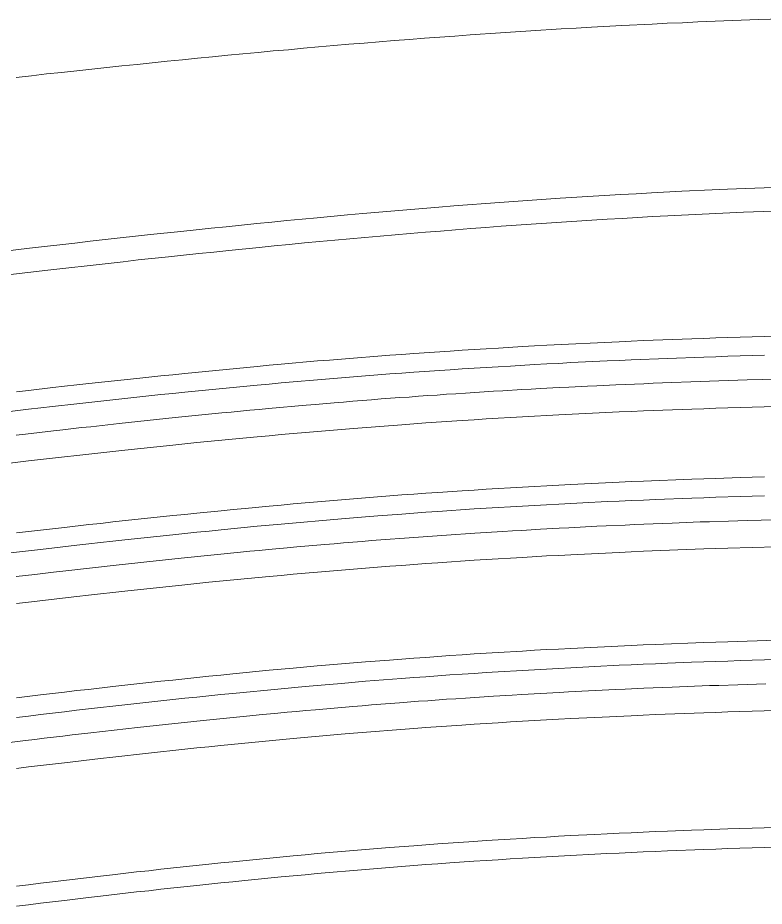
# Model space of a CAD drawing. Header units: millimetres. Extents: x 0 to 1975, y 0 to 1358.
# Drawn here: x 1090.33 to 1096.72, y 680.87 to 688.47 of the extents above; entities that cross this region are included whole.
import ezdxf

# ---------------------------------------------------------------- set-up
doc = ezdxf.new("R2010")
doc.units = ezdxf.units.MM
doc.layers.add('KASTEN', color=1, linetype='Continuous', lineweight=5)

msp = doc.modelspace()

# ---------------------------------------------------------------- linework, layer by layer
at = {"layer": 'KASTEN', "linetype": 'Continuous', "ltscale": 4}
for points in [[(1090.32078488567, 687.95694045089), (1090.44978488567, 687.97094045089), (1090.57878488567, 687.98594045089), (1090.70778488567, 687.99994045089), (1090.83778488567, 688.01394045089), (1090.96678488567, 688.02794045089), (1091.09578488567, 688.04094045089), (1091.22478488567, 688.05494045089), (1091.35478488567, 688.06794045089), (1091.48378488567, 688.08194045089), (1091.61278488567, 688.09494045089), (1091.74278488567, 688.10794045089), (1091.87178488567, 688.12094045089), (1092.00078488567, 688.13294045089), (1092.13078488567, 688.14594045089), (1092.25978488567, 688.15794045089), (1092.38978488567, 688.17094045089), (1092.51878488567, 688.18294045089), (1092.64878488567, 688.19394045089), (1092.77778488567, 688.20594045089), (1092.90678488567, 688.21694045089), (1093.03678488567, 688.22894045089), (1093.16578488567, 688.23994045089), (1093.29578488567, 688.25094045089), (1093.42578488567, 688.26094045089), (1093.55478488567, 688.27194045089), (1093.68478488567, 688.28194045089), (1093.81378488567, 688.29194045089), (1093.94378488567, 688.30194045089), (1094.07378488567, 688.31094045089), (1094.20278488567, 688.32094045089), (1094.46278488567, 688.33894045089), (1094.59178488567, 688.34694045089), (1094.72178488567, 688.35594045089), (1094.98178488567, 688.37194045089), (1095.11178488567, 688.37894045089), (1095.24078488567, 688.38694045089), (1095.50078488567, 688.40094045089), (1095.76078488567, 688.41294045089), (1095.89078488567, 688.41994045089), (1096.02078488567, 688.42494045089), (1096.15078488567, 688.43094045089), (1096.67078488567, 688.45094045089), (1097.19078488567, 688.46694045089)], [(1090.17578488567, 686.46494045089), (1090.43378488567, 686.49494045089), (1090.56378488567, 686.50994045089), (1090.69278488567, 686.52494045089), (1090.82278488567, 686.53994045089), (1090.95178488567, 686.55494045089), (1091.08178488567, 686.56894045089), (1091.21078488567, 686.58394045089), (1091.34078488567, 686.59794045089), (1091.46978488567, 686.61194045089), (1091.72978488567, 686.63994045089), (1091.85878488567, 686.65294045089), (1091.98878488567, 686.66694045089), (1092.11778488567, 686.67994045089), (1092.37778488567, 686.70594045089), (1092.50678488567, 686.71894045089), (1092.63678488567, 686.73194045089), (1092.76678488567, 686.74394045089), (1092.89578488567, 686.75594045089), (1093.15578488567, 686.77994045089), (1093.28478488567, 686.79194045089), (1093.93478488567, 686.84694045089), (1094.06378488567, 686.85694045089), (1094.45378488567, 686.88694045089), (1094.97378488567, 686.92294045089), (1095.49378488567, 686.95494045089), (1095.62378488567, 686.96194045089), (1095.75478488567, 686.96894045089), (1096.01478488567, 686.98294045089), (1096.27478488567, 686.99494045089), (1096.40578488567, 687.00094045089), (1096.79578488567, 687.01594045089)], [(1096.80278488567, 686.81294045089), (1096.54278488567, 686.80294045089), (1095.89378488567, 686.77294045089), (1095.76478488567, 686.76594045089), (1095.63478488567, 686.75894045089), (1095.50478488567, 686.75094045089), (1095.37478488567, 686.74394045089), (1095.24578488567, 686.73594045089), (1095.11578488567, 686.72794045089), (1094.98678488567, 686.71894045089), (1094.85678488567, 686.71094045089), (1094.72678488567, 686.70194045089), (1094.59778488567, 686.69294045089), (1094.46778488567, 686.68294045089), (1094.33878488567, 686.67394045089), (1094.20878488567, 686.66394045089), (1094.07978488567, 686.65394045089), (1093.94978488567, 686.64294045089), (1093.82078488567, 686.63294045089), (1093.69178488567, 686.62194045089), (1093.56178488567, 686.61094045089), (1093.43278488567, 686.59994045089), (1093.30278488567, 686.58794045089), (1093.17378488567, 686.57694045089), (1093.04478488567, 686.56494045089), (1092.91478488567, 686.55294045089), (1092.78578488567, 686.54094045089), (1092.65678488567, 686.52794045089), (1092.52778488567, 686.51594045089), (1092.39778488567, 686.50294045089), (1092.13978488567, 686.47694045089), (1092.01078488567, 686.46294045089), (1091.88178488567, 686.44994045089), (1091.75178488567, 686.43594045089), (1091.62278488567, 686.42294045089), (1091.36478488567, 686.39494045089), (1091.23578488567, 686.37994045089), (1090.97778488567, 686.35194045089), (1090.71978488567, 686.32194045089), (1090.58978488567, 686.30694045089), (1090.07378488567, 686.24694045089)], [(1090.32378488567, 685.26794045089), (1090.42678488567, 685.27894045089), (1090.63278488567, 685.30294045089), (1090.73478488567, 685.31494045089), (1090.83778488567, 685.32594045089), (1090.94078488567, 685.33794045089), (1091.35278488567, 685.38194045089), (1091.45478488567, 685.39294045089), (1091.55778488567, 685.40394045089), (1091.66078488567, 685.41394045089), (1091.76378488567, 685.42494045089), (1092.38178488567, 685.48494045089), (1092.48478488567, 685.49394045089), (1092.58778488567, 685.50394045089), (1092.89678488567, 685.53094045089), (1093.00078488567, 685.53894045089), (1093.10378488567, 685.54794045089), (1093.51578488567, 685.57994045089), (1093.61978488567, 685.58694045089), (1093.72278488567, 685.59494045089), (1094.03178488567, 685.61594045089), (1094.13578488567, 685.62294045089), (1094.23878488567, 685.62894045089), (1094.34178488567, 685.63594045089), (1094.44578488567, 685.64194045089), (1094.65178488567, 685.65394045089), (1094.75578488567, 685.65994045089), (1094.85878488567, 685.66594045089), (1095.47878488567, 685.69594045089), (1095.58278488567, 685.69994045089), (1095.68578488567, 685.70494045089), (1096.09978488567, 685.72094045089), (1096.20378488567, 685.72394045089), (1096.30678488567, 685.72794045089), (1096.82478488567, 685.74294045089)], [(1096.72078488567, 685.58094045089), (1096.40978488567, 685.57194045089), (1096.30678488567, 685.56794045089), (1096.20278488567, 685.56494045089), (1095.58278488567, 685.54094045089), (1095.47878488567, 685.53594045089), (1095.37578488567, 685.53194045089), (1095.06578488567, 685.51694045089), (1094.96178488567, 685.51094045089), (1094.85878488567, 685.50594045089), (1094.75478488567, 685.49994045089), (1094.54878488567, 685.48794045089), (1094.44478488567, 685.48194045089), (1094.23878488567, 685.46994045089), (1094.13578488567, 685.46294045089), (1094.03178488567, 685.45594045089), (1093.72278488567, 685.43494045089), (1093.61878488567, 685.42694045089), (1093.51578488567, 685.41994045089), (1093.20678488567, 685.39594045089), (1093.10378488567, 685.38694045089), (1092.99978488567, 685.37894045089), (1092.58778488567, 685.34294045089), (1092.48478488567, 685.33294045089), (1092.38178488567, 685.32394045089), (1091.76378488567, 685.26394045089), (1091.66078488567, 685.25294045089), (1091.55778488567, 685.24294045089), (1091.35178488567, 685.22094045089), (1091.24978488567, 685.20994045089), (1091.14678488567, 685.19894045089), (1091.04378488567, 685.18694045089), (1090.83778488567, 685.16494045089), (1090.63178488567, 685.14094045089), (1090.52978488567, 685.12894045089), (1090.42678488567, 685.11794045089), (1090.22078488567, 685.09394045089)], [(1090.32078488567, 684.89594045089), (1090.40078488567, 684.9059404508901), (1090.64078488567, 684.93294045089), (1090.71978488567, 684.94294045089), (1090.87978488567, 684.96094045089), (1090.95978488567, 684.96894045089), (1091.19978488567, 684.99594045089), (1091.27978488567, 685.00394045089), (1091.43978488567, 685.02194045089), (1091.59978488567, 685.03794045089), (1091.67978488567, 685.04694045089), (1092.07978488567, 685.08694045089), (1092.15978488567, 685.09394045089), (1092.31978488567, 685.10994045089), (1092.39978488567, 685.11694045089), (1092.47978488567, 685.12494045089), (1092.79978488567, 685.15294045089), (1092.88078488567, 685.15994045089), (1093.04078488567, 685.17394045089), (1093.12078488567, 685.17994045089), (1093.20078488567, 685.18694045089), (1093.36078488567, 685.19894045089), (1093.44178488567, 685.20594045089), (1093.60178488567, 685.21794045089), (1093.68178488567, 685.22294045089), (1093.76178488567, 685.22894045089), (1093.84278488567, 685.23494045089), (1093.92278488567, 685.23994045089), (1094.00278488567, 685.24594045089), (1094.08278488567, 685.25094045089), (1094.16378488567, 685.25594045089), (1094.24378488567, 685.26194045089), (1094.32378488567, 685.26694045089), (1094.40478488567, 685.27194045089), (1094.48478488567, 685.27594045089), (1094.64478488567, 685.28594045089), (1094.72578488567, 685.28994045089), (1094.80578488567, 685.29494045089), (1094.96678488567, 685.30294045089), (1095.04678488567, 685.30794045089), (1095.20778488567, 685.31594045089), (1095.28778488567, 685.31894045089), (1095.44878488567, 685.32694045089), (1095.52878488567, 685.32994045089), (1095.60978488567, 685.33394045089), (1095.68978488567, 685.33694045089), (1095.77078488567, 685.34094045089), (1096.25278488567, 685.35894045089), (1096.33278488567, 685.36094045089), (1096.41378488567, 685.36394045089), (1096.49378488567, 685.36594045089), (1096.57478488567, 685.36894045089), (1097.21778488567, 685.38494045089)], [(1090.22078488567, 684.65194045089), (1090.42678488567, 684.67594045089), (1090.52878488567, 684.68794045089), (1090.63178488567, 684.69994045089), (1090.73478488567, 684.71094045089), (1090.83778488567, 684.72294045089), (1090.94078488567, 684.73394045089), (1091.04378488567, 684.74594045089), (1091.14678488567, 684.75694045089), (1091.24878488567, 684.76794045089), (1091.66078488567, 684.81194045089), (1091.76378488567, 684.82194045089), (1091.86678488567, 684.83294045089), (1092.38178488567, 684.88294045089), (1092.48478488567, 684.89194045089), (1092.58778488567, 684.90194045089), (1092.89678488567, 684.92894045089), (1092.99978488567, 684.93694045089), (1093.10278488567, 684.94594045089), (1093.20678488567, 684.95394045089), (1093.61878488567, 684.98594045089), (1093.72178488567, 684.99294045089), (1093.82578488567, 685.00094045089), (1094.13478488567, 685.02194045089), (1094.23878488567, 685.02794045089), (1094.34178488567, 685.03494045089), (1094.44478488567, 685.04094045089), (1094.54878488567, 685.04694045089), (1094.75478488567, 685.05894045089), (1094.85878488567, 685.06394045089), (1094.96178488567, 685.06994045089), (1095.47878488567, 685.09494045089), (1095.58278488567, 685.09894045089), (1095.68578488567, 685.10394045089), (1096.09978488567, 685.11994045089), (1096.20278488567, 685.12294045089), (1096.30678488567, 685.12694045089), (1096.92778488567, 685.14494045089)], [(1090.32378488567, 684.05994045089), (1090.42678488567, 684.07194045089), (1090.52878488567, 684.08394045089), (1090.63178488567, 684.09594045089), (1090.73478488567, 684.10694045089), (1090.94078488567, 684.13094045089), (1091.04378488567, 684.14194045089), (1091.14578488567, 684.15394045089), (1091.66078488567, 684.20894045089), (1091.76378488567, 684.21894045089), (1091.86678488567, 684.22994045089), (1092.07278488567, 684.24994045089), (1092.17578488567, 684.26094045089), (1092.27878488567, 684.26994045089), (1092.48478488567, 684.28994045089), (1092.58778488567, 684.29894045089), (1092.69078488567, 684.30894045089), (1092.99978488567, 684.33594045089), (1093.10278488567, 684.34394045089), (1093.20578488567, 684.35294045089), (1093.30978488567, 684.36094045089), (1093.61878488567, 684.38494045089), (1093.72178488567, 684.39194045089), (1093.82578488567, 684.39894045089), (1093.92878488567, 684.40694045089), (1094.13478488567, 684.42094045089), (1094.23878488567, 684.42694045089), (1094.34178488567, 684.43394045089), (1094.44478488567, 684.43994045089), (1094.54878488567, 684.44594045089), (1094.75478488567, 684.45794045089), (1094.85878488567, 684.46394045089), (1094.96178488567, 684.46894045089), (1095.06478488567, 684.47494045089), (1095.47878488567, 684.49494045089), (1095.58178488567, 684.49894045089), (1095.68578488567, 684.50394045089), (1096.09978488567, 684.51994045089), (1096.20278488567, 684.52294045089), (1096.30678488567, 684.52694045089), (1096.51378488567, 684.53294045089), (1096.61678488567, 684.53694045089), (1096.72078488567, 684.53894045089)], [(1096.72078488567, 684.37694045089), (1096.61678488567, 684.37494045089), (1096.51378488567, 684.37094045089), (1096.30678488567, 684.36494045089), (1096.20278488567, 684.36094045089), (1096.09978488567, 684.35794045089), (1095.78878488567, 684.34594045089), (1095.68578488567, 684.34094045089), (1095.58178488567, 684.33694045089), (1095.47878488567, 684.33194045089), (1095.37478488567, 684.32794045089), (1095.16878488567, 684.31794045089), (1095.06478488567, 684.31194045089), (1094.96178488567, 684.30694045089), (1094.85778488567, 684.30094045089), (1094.75478488567, 684.29594045089), (1094.65178488567, 684.28994045089), (1094.54778488567, 684.28394045089), (1094.44478488567, 684.27794045089), (1094.34178488567, 684.27094045089), (1094.23778488567, 684.26494045089), (1093.92878488567, 684.24394045089), (1093.82478488567, 684.23694045089), (1093.72178488567, 684.22894045089), (1093.61878488567, 684.22194045089), (1093.41278488567, 684.20594045089), (1093.30878488567, 684.19794045089), (1093.20578488567, 684.18894045089), (1093.10278488567, 684.18094045089), (1092.58778488567, 684.13594045089), (1092.48478488567, 684.12594045089), (1092.38178488567, 684.11694045089), (1092.07278488567, 684.08694045089), (1091.96978488567, 684.07594045089), (1091.86678488567, 684.06594045089), (1091.76378488567, 684.05494045089), (1091.66078488567, 684.04494045089), (1091.24878488567, 684.00094045089), (1091.14578488567, 683.98894045089), (1091.04278488567, 683.97794045089), (1090.94078488567, 683.96594045089), (1090.83778488567, 683.95494045089), (1090.52878488567, 683.91894045089), (1090.42678488567, 683.90694045089), (1090.22078488567, 683.88294045089)], [(1090.32078488567, 683.68694045089), (1090.40078488567, 683.69594045089), (1090.47978488567, 683.70594045089), (1090.63978488567, 683.72394045089), (1090.71978488567, 683.73394045089), (1091.19978488567, 683.78794045089), (1091.27978488567, 683.79594045089), (1091.35978488567, 683.80494045089), (1091.43878488567, 683.81394045089), (1091.51878488567, 683.82194045089), (1091.59878488567, 683.83094045089), (1091.67878488567, 683.83894045089), (1091.75878488567, 683.84794045089), (1092.23878488567, 683.89594045089), (1092.31878488567, 683.90294045089), (1092.39978488567, 683.91094045089), (1092.47978488567, 683.91894045089), (1092.63978488567, 683.93294045089), (1092.71978488567, 683.94094045089), (1092.95978488567, 683.96194045089), (1093.03978488567, 683.96794045089), (1093.11978488567, 683.97494045089), (1093.20078488567, 683.98194045089), (1093.28078488567, 683.98794045089), (1093.36078488567, 683.99494045089), (1093.52078488567, 684.00694045089), (1093.60178488567, 684.01294045089), (1093.84178488567, 684.03094045089), (1093.92178488567, 684.03594045089), (1094.00278488567, 684.04194045089), (1094.08278488567, 684.04694045089), (1094.16278488567, 684.05294045089), (1094.24378488567, 684.05794045089), (1094.48378488567, 684.07294045089), (1094.56478488567, 684.07794045089), (1094.64478488567, 684.08194045089), (1094.72478488567, 684.08694045089), (1094.80578488567, 684.09194045089), (1094.96578488567, 684.09994045089), (1095.04678488567, 684.10494045089), (1095.28778488567, 684.11694045089), (1095.36778488567, 684.11994045089), (1095.52878488567, 684.12794045089), (1095.60878488567, 684.13094045089), (1095.68978488567, 684.13494045089), (1095.85078488567, 684.14094045089), (1095.93078488567, 684.14494045089), (1096.17178488567, 684.15394045089), (1096.25278488567, 684.15594045089), (1096.41378488567, 684.16194045089), (1096.49378488567, 684.16394045089), (1096.57478488567, 684.16694045089), (1097.29878488567, 684.18494045089)], [(1090.32378488567, 683.45594045089), (1090.42578488567, 683.46794045089), (1090.83778488567, 683.51594045089), (1090.93978488567, 683.52694045089), (1091.04278488567, 683.53894045089), (1091.14578488567, 683.54994045089), (1091.24878488567, 683.56194045089), (1091.76378488567, 683.61694045089), (1091.86678488567, 683.62694045089), (1091.96878488567, 683.63794045089), (1092.48378488567, 683.68794045089), (1092.58678488567, 683.69694045089), (1092.69078488567, 683.70694045089), (1092.99978488567, 683.73394045089), (1093.10278488567, 683.74194045089), (1093.20578488567, 683.75094045089), (1093.41178488567, 683.76694045089), (1093.51578488567, 683.77494045089), (1093.61878488567, 683.78294045089), (1093.72178488567, 683.78994045089), (1093.82478488567, 683.79794045089), (1093.92878488567, 683.80494045089), (1094.23778488567, 683.82594045089), (1094.34178488567, 683.83194045089), (1094.44478488567, 683.83894045089), (1094.54778488567, 683.84494045089), (1094.65178488567, 683.85094045089), (1094.85778488567, 683.86294045089), (1094.96178488567, 683.86794045089), (1095.06478488567, 683.87394045089), (1095.47878488567, 683.89394045089), (1095.58178488567, 683.89794045089), (1095.68578488567, 683.90294045089), (1096.20278488567, 683.92294045089), (1096.30678488567, 683.92594045089), (1096.40978488567, 683.92994045089), (1096.82378488567, 683.94194045089)], [(1090.32278488567, 682.64994045089), (1090.52878488567, 682.67394045089), (1090.63178488567, 682.68694045089), (1090.73478488567, 682.69894045089), (1090.83678488567, 682.71094045089), (1090.93978488567, 682.72194045089), (1091.14578488567, 682.74594045089), (1091.24878488567, 682.75694045089), (1091.35178488567, 682.76894045089), (1091.55778488567, 682.79094045089), (1091.65978488567, 682.80194045089), (1091.76278488567, 682.81294045089), (1091.86578488567, 682.82294045089), (1091.96878488567, 682.83394045089), (1092.07178488567, 682.84394045089), (1092.17478488567, 682.85494045089), (1092.48378488567, 682.88494045089), (1092.58678488567, 682.89394045089), (1092.68978488567, 682.90394045089), (1092.89578488567, 682.92194045089), (1092.99978488567, 682.93094045089), (1093.10278488567, 682.93994045089), (1093.20578488567, 682.94794045089), (1093.30878488567, 682.95694045089), (1093.51478488567, 682.97294045089), (1093.61878488567, 682.98094045089), (1093.72178488567, 682.98894045089), (1093.82478488567, 682.99594045089), (1093.92778488567, 683.00394045089), (1094.03078488567, 683.01094045089), (1094.13478488567, 683.01794045089), (1094.23778488567, 683.02494045089), (1094.34078488567, 683.03094045089), (1094.44478488567, 683.03794045089), (1094.65078488567, 683.04994045089), (1094.75478488567, 683.05594045089), (1094.85778488567, 683.06194045089), (1094.96078488567, 683.06694045089), (1095.06478488567, 683.07294045089), (1095.58178488567, 683.09794045089), (1095.68478488567, 683.10194045089), (1095.78878488567, 683.10694045089), (1096.20278488567, 683.12294045089), (1096.30578488567, 683.12594045089), (1096.40978488567, 683.12994045089), (1096.82378488567, 683.14194045089)], [(1096.82378488567, 682.97694045089), (1096.51278488567, 682.96794045089), (1096.40978488567, 682.96394045089), (1096.30578488567, 682.96094045089), (1096.20278488567, 682.95694045089), (1096.09878488567, 682.95394045089), (1095.89178488567, 682.94594045089), (1095.78878488567, 682.94094045089), (1095.68478488567, 682.93694045089), (1095.58178488567, 682.93194045089), (1095.47778488567, 682.92794045089), (1095.27178488567, 682.91794045089), (1095.16778488567, 682.91294045089), (1095.06478488567, 682.90694045089), (1094.96078488567, 682.90194045089), (1094.75478488567, 682.88994045089), (1094.65078488567, 682.88394045089), (1094.44478488567, 682.87194045089), (1094.34078488567, 682.86494045089), (1094.23778488567, 682.85894045089), (1094.13478488567, 682.85194045089), (1094.03078488567, 682.84494045089), (1093.92778488567, 682.83794045089), (1093.82478488567, 682.82994045089), (1093.72178488567, 682.82294045089), (1093.61778488567, 682.81494045089), (1093.30878488567, 682.79094045089), (1093.10278488567, 682.77294045089), (1092.99878488567, 682.76494045089), (1092.89578488567, 682.75594045089), (1092.79278488567, 682.74594045089), (1092.58678488567, 682.72794045089), (1092.17478488567, 682.68794045089), (1092.07178488567, 682.67694045089), (1091.96878488567, 682.66694045089), (1091.86578488567, 682.65594045089), (1091.76278488567, 682.64594045089), (1091.55678488567, 682.62394045089), (1091.45478488567, 682.61294045089), (1091.35178488567, 682.60094045089), (1091.24878488567, 682.58994045089), (1091.14578488567, 682.57794045089), (1091.04278488567, 682.56694045089), (1090.83678488567, 682.54294045089), (1090.73478488567, 682.53094045089), (1090.52878488567, 682.50694045089), (1090.42578488567, 682.49394045089), (1090.32278488567, 682.48194045089)], [(1090.23978488567, 682.26494045089), (1090.39978488567, 682.28494045089), (1090.47978488567, 682.29394045089), (1090.55978488567, 682.30394045089), (1090.63978488567, 682.31294045089), (1090.71978488567, 682.32294045089), (1090.79978488567, 682.33194045089), (1090.87878488567, 682.34094045089), (1090.95878488567, 682.35094045089), (1091.35878488567, 682.39594045089), (1091.43878488567, 682.40394045089), (1091.59878488567, 682.42194045089), (1091.67878488567, 682.42994045089), (1091.75878488567, 682.43894045089), (1091.83878488567, 682.44694045089), (1091.91878488567, 682.45594045089), (1092.31878488567, 682.49594045089), (1092.39878488567, 682.50294045089), (1092.55878488567, 682.51894045089), (1092.63878488567, 682.52594045089), (1092.71878488567, 682.53394045089), (1092.79878488567, 682.54094045089), (1092.87978488567, 682.54794045089), (1093.19978488567, 682.57594045089), (1093.27978488567, 682.58194045089), (1093.35978488567, 682.58894045089), (1093.44078488567, 682.59494045089), (1093.52078488567, 682.60094045089), (1093.60078488567, 682.60794045089), (1093.76078488567, 682.61994045089), (1093.84178488567, 682.62494045089), (1094.00178488567, 682.63694045089), (1094.08178488567, 682.64194045089), (1094.16278488567, 682.64794045089), (1094.32278488567, 682.65794045089), (1094.40378488567, 682.66294045089), (1094.56378488567, 682.67294045089), (1094.64478488567, 682.67794045089), (1094.80478488567, 682.68794045089), (1094.96578488567, 682.69594045089), (1095.04578488567, 682.70094045089), (1095.44778488567, 682.72094045089), (1095.52878488567, 682.72394045089), (1095.68878488567, 682.73194045089), (1095.84978488567, 682.73794045089), (1095.93078488567, 682.74194045089), (1096.25178488567, 682.75394045089), (1096.33278488567, 682.75594045089), (1096.49378488567, 682.76194045089), (1096.65478488567, 682.76594045089), (1096.73478488567, 682.76894045089)], [(1090.32278488567, 682.04594045089), (1090.42578488567, 682.05794045089), (1090.52878488567, 682.07094045089), (1090.63178488567, 682.08294045089), (1090.73378488567, 682.09494045089), (1091.04278488567, 682.13094045089), (1091.14578488567, 682.14194045089), (1091.24878488567, 682.15394045089), (1091.35078488567, 682.16594045089), (1091.86578488567, 682.22094045089), (1091.96878488567, 682.23094045089), (1092.07178488567, 682.24194045089), (1092.68978488567, 682.30194045089), (1093.10178488567, 682.33794045089), (1093.20578488567, 682.34694045089), (1093.72078488567, 682.38694045089), (1093.82478488567, 682.39494045089), (1094.13378488567, 682.41594045089), (1094.23778488567, 682.42294045089), (1094.34078488567, 682.42994045089), (1094.44378488567, 682.43594045089), (1094.54778488567, 682.44294045089), (1094.75378488567, 682.45494045089), (1094.85778488567, 682.46094045089), (1094.96078488567, 682.46594045089), (1095.06478488567, 682.47194045089), (1095.27078488567, 682.48194045089), (1095.58178488567, 682.49694045089), (1095.68478488567, 682.50094045089), (1095.78878488567, 682.50594045089), (1096.20278488567, 682.52194045089), (1096.30578488567, 682.52494045089), (1096.40978488567, 682.52894045089), (1096.92778488567, 682.54394045089)], [(1090.32278488567, 681.03794045089), (1090.42578488567, 681.05094045089), (1090.52778488567, 681.06294045089), (1090.63078488567, 681.07594045089), (1091.04278488567, 681.12394045089), (1091.14478488567, 681.13594045089), (1091.35078488567, 681.15994045089), (1091.45378488567, 681.17094045089), (1091.55678488567, 681.18294045089), (1091.96878488567, 681.22694045089), (1092.07178488567, 681.23694045089), (1092.17478488567, 681.24794045089), (1092.68978488567, 681.29794045089), (1092.79278488567, 681.30694045089), (1092.89578488567, 681.31694045089), (1093.20478488567, 681.34394045089), (1093.30778488567, 681.35194045089), (1093.41078488567, 681.36094045089), (1093.51478488567, 681.36894045089), (1093.72078488567, 681.38494045089), (1093.82378488567, 681.39194045089), (1093.92778488567, 681.39994045089), (1094.23678488567, 681.42094045089), (1094.34078488567, 681.42794045089), (1094.44378488567, 681.43494045089), (1094.54678488567, 681.44094045089), (1094.65078488567, 681.44694045089), (1094.75378488567, 681.45394045089), (1094.85678488567, 681.45894045089), (1094.96078488567, 681.46494045089), (1095.06378488567, 681.47094045089), (1095.27078488567, 681.48094045089), (1095.37478488567, 681.48694045089), (1095.47778488567, 681.49194045089), (1095.58078488567, 681.49594045089), (1095.68478488567, 681.50094045089), (1095.78778488567, 681.50494045089), (1095.89178488567, 681.50994045089), (1096.09878488567, 681.51794045089), (1096.20178488567, 681.52094045089), (1096.40978488567, 681.52894045089), (1096.92678488567, 681.54394045089)], [(1097.03078488567, 681.37794045089), (1096.40878488567, 681.35994045089), (1096.30578488567, 681.35594045089), (1096.20178488567, 681.35294045089), (1095.89178488567, 681.34094045089), (1095.78778488567, 681.33594045089), (1095.68478488567, 681.33194045089), (1095.47778488567, 681.32194045089), (1095.37378488567, 681.31794045089), (1095.27078488567, 681.31194045089), (1095.06378488567, 681.30194045089), (1094.96078488567, 681.29594045089), (1094.85678488567, 681.28994045089), (1094.65078488567, 681.27794045089), (1094.54678488567, 681.27194045089), (1094.44378488567, 681.26494045089), (1094.34078488567, 681.25894045089), (1094.23678488567, 681.25194045089), (1094.03078488567, 681.23794045089), (1093.92678488567, 681.22994045089), (1093.82378488567, 681.22294045089), (1093.51478488567, 681.19894045089), (1093.41078488567, 681.19094045089), (1093.30778488567, 681.18194045089), (1093.20478488567, 681.17394045089), (1092.99878488567, 681.15594045089), (1092.89578488567, 681.14594045089), (1092.79278488567, 681.13694045089), (1092.68978488567, 681.12694045089), (1092.58578488567, 681.11794045089), (1092.27678488567, 681.08794045089), (1092.17378488567, 681.07694045089), (1092.07078488567, 681.06694045089), (1091.96778488567, 681.05594045089), (1091.86578488567, 681.04494045089), (1091.55678488567, 681.01194045089), (1091.45378488567, 680.99994045089), (1091.35078488567, 680.98894045089), (1091.04178488567, 680.95294045089), (1090.93978488567, 680.94094045089), (1090.73378488567, 680.91694045089), (1090.63078488567, 680.90394045089), (1090.52778488567, 680.89194045089), (1090.42578488567, 680.87894045089), (1090.32278488567, 680.86694045089)]]:
    msp.add_lwpolyline(points, dxfattribs=at)

doc.saveas('drawing.dxf')
